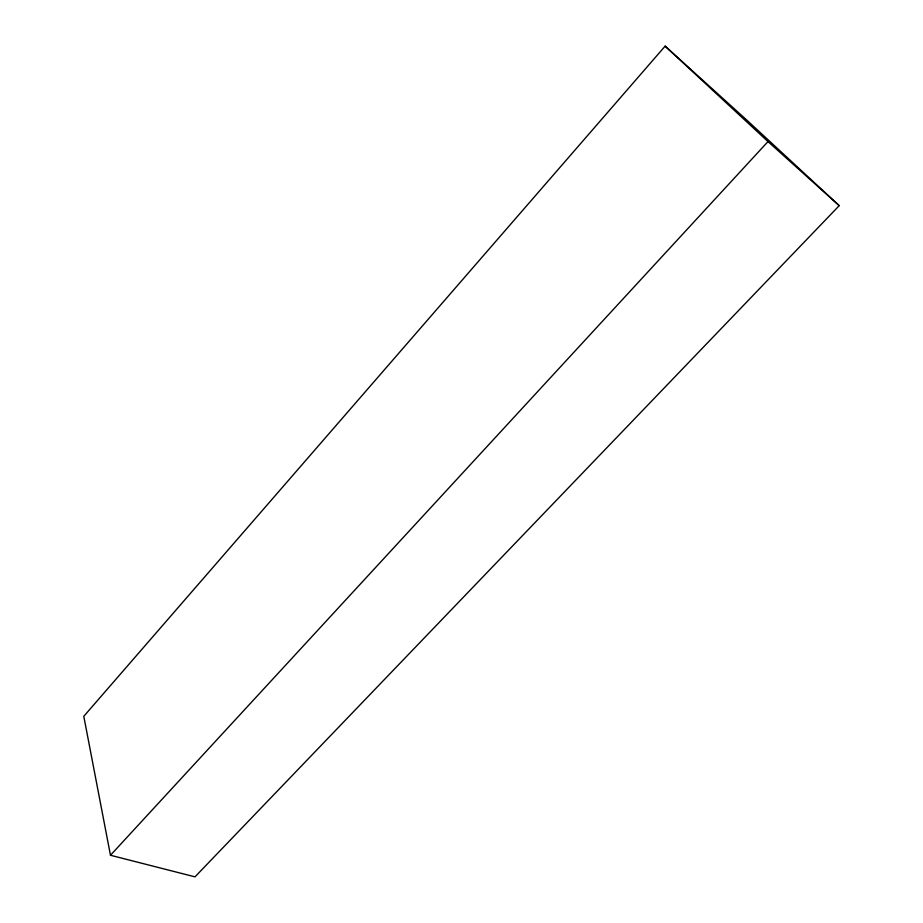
<?xml version="1.0" encoding="UTF-8"?>
<svg xmlns="http://www.w3.org/2000/svg" width="923" height="923" viewBox="0 0 923 923"><rect width="100%" height="100%" fill="white"/><g stroke="black" fill="none" stroke-linecap="round" stroke-linejoin="round"><path stroke-width="1.38" d="M665.125 46.15L83.785 716.317L110.472 855.263L194.995 876.85L839.215 205.656L746.938 120.221L665.125 46.15L767.994 141.588L839.215 205.656M110.472 855.263L767.994 141.588"/></g></svg>
